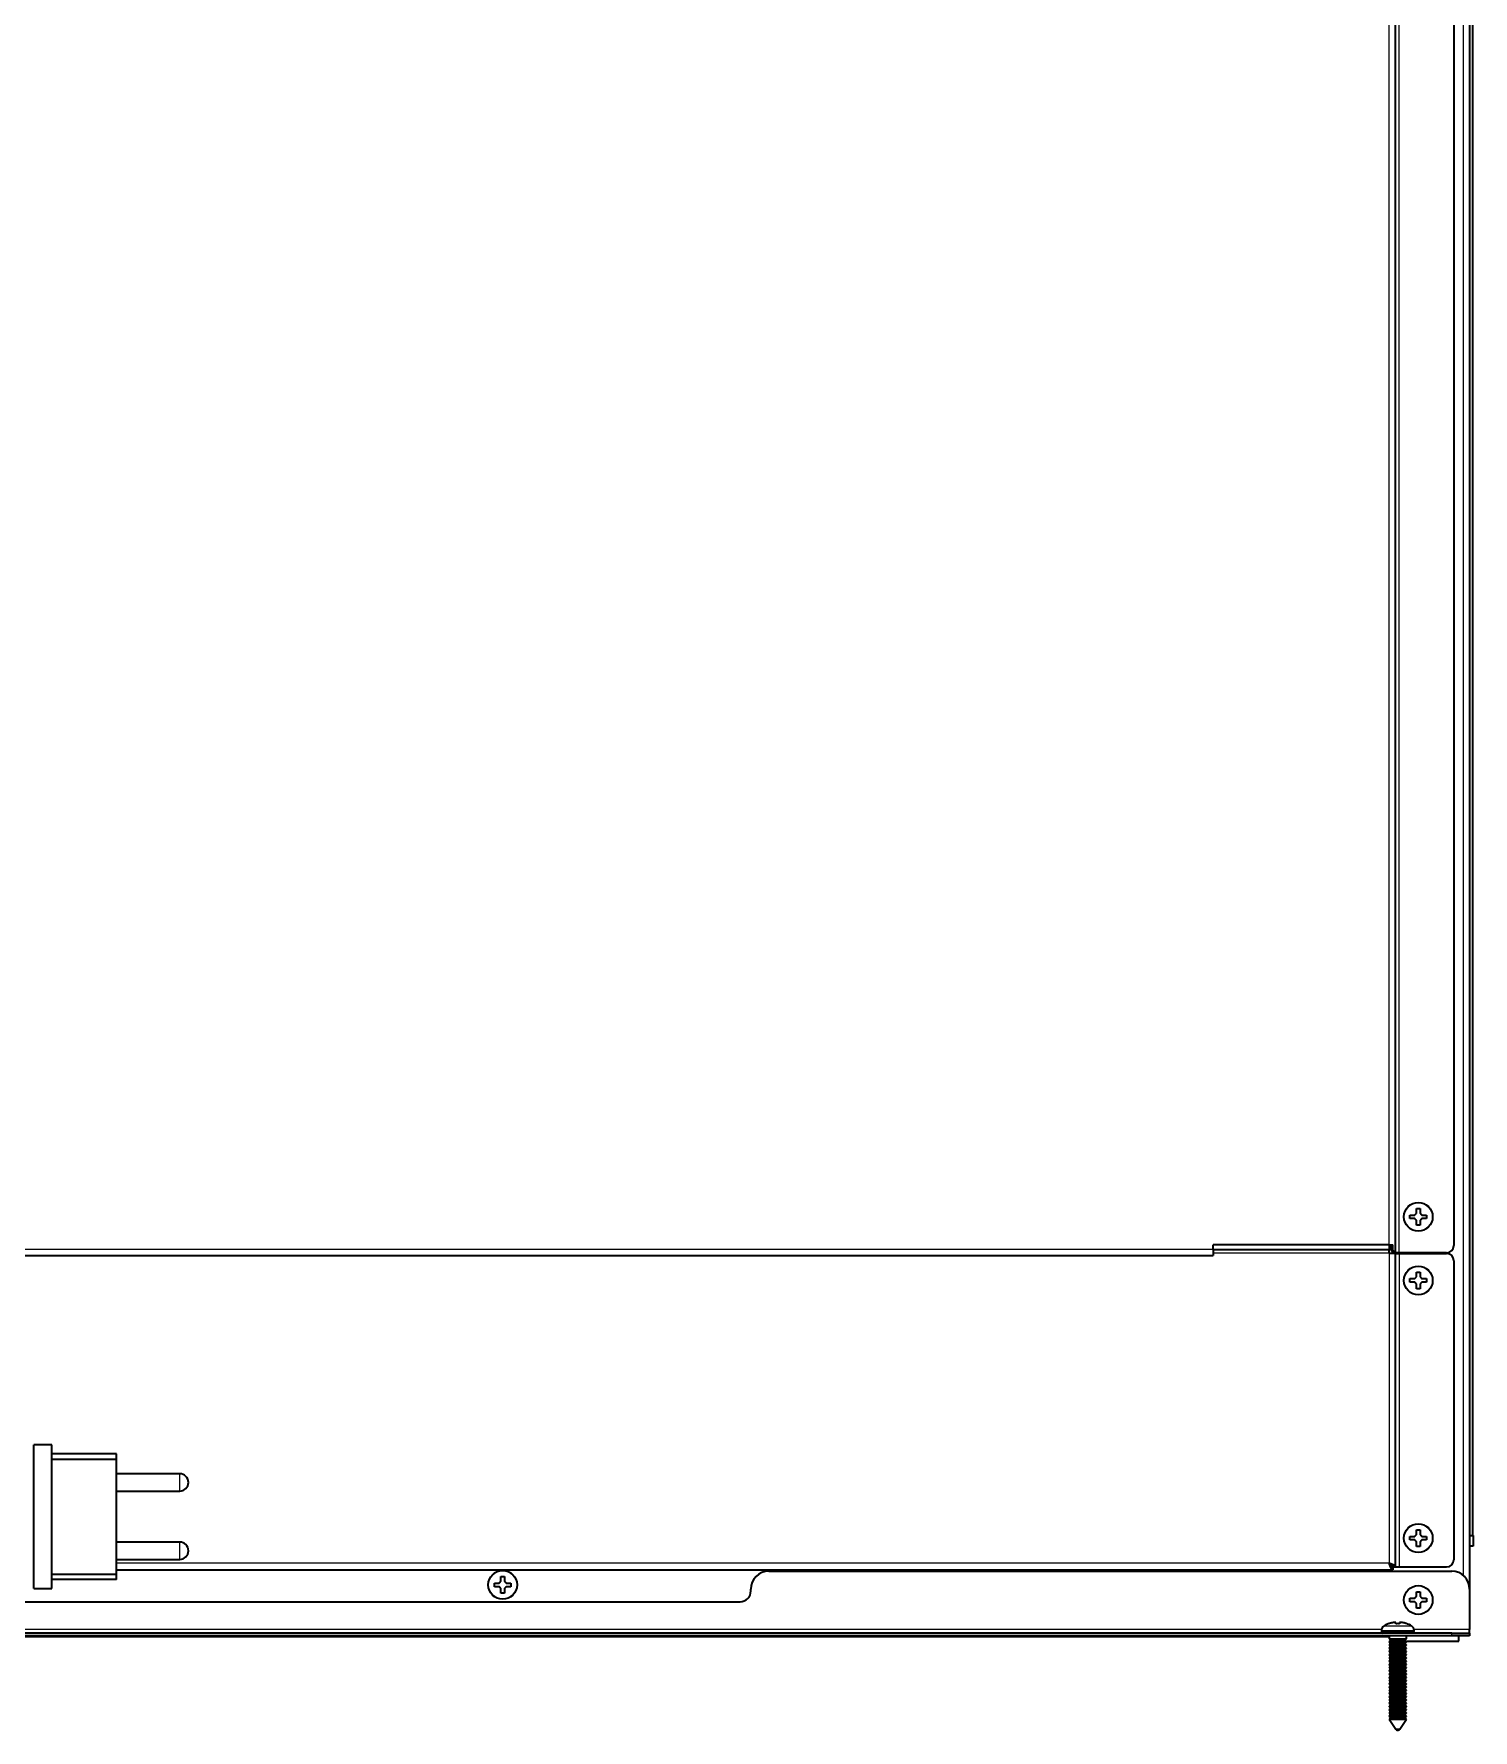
# Model space of a CAD drawing. Header units: millimetres. Extents: x -1803 to 2559, y -1143 to 2136.
# Drawn here: x -1451.4 to -1051, y 14 to 485.9 of the extents above; entities that cross this region are included whole.
import ezdxf

# ---------------------------------------------------------------- set-up
doc = ezdxf.new("R2010")
doc.units = ezdxf.units.MM

msp = doc.modelspace()

# ---------------------------------------------------------------- linework, layer by layer
at = {"linetype": 'Continuous', "lineweight": 13}
for p, q in [((-1053.75, 952.2), (-1053.75, 57.05)), ((-1074.35, 149), (-1074.35, 939.8)), ((-1071.55, 146.8), (-1071.55, 935)), ((-1579.55, 147.8), (-1123.35, 147.8)), ((-1074.35, 146.7), (-1123.35, 146.7)), ((-1074.35, 146.6), (-1074.35, 60.4)), ((-1071.55, 146.6), (-1071.55, 59.4)), ((-1410.85, 80.5), (-1410.85, 85.3)), ((-1410.85, 61.5), (-1410.85, 66.3)), ((-1074.35, 60.4), (-1428.45, 60.4)), ((-1075.77, 42.99), (-1068.12, 42.99)), ((-1076.47, 42), (-1777.42, 42)), ((-1076.5, 41.71), (-1067.4, 41.71)), ((-1076.5, 41.5), (-1067.4, 41.5)), ((-1051.95, 42), (-1067.43, 42)), ((-1056.95, 40.2), (-1056.95, 41)), ((-1071.95, 14.23), (-1072.5, 14.23)), ((-1071.4, 14.23), (-1071.95, 14.23))]:
    msp.add_line(p, q, dxfattribs=at)
at = {"linetype": 'Continuous', "lineweight": 35}
for p, q in [((-1051.95, 952.2), (-1051.95, 53.21)), ((-1072.55, 146.8), (-1072.55, 939.8)), ((-1056.35, 933), (-1056.35, 148.8)), ((-1051.2, 828.17), (-1051.2, 68.17)), ((-1068.55, 156.8), (-1068.55, 157.3)), ((-1068.55, 156.3), (-1068.55, 156.8)), ((-1063.95, 157.3), (-1063.95, 156.8)), ((-1063.95, 156.8), (-1063.95, 156.3)), ((-1123.35, 147.8), (-1123.35, 149)), ((-1074.35, 149), (-1123.35, 149)), ((-1123.35, 147.8), (-1123.35, 146)), ((-1123.35, 147.7), (-1074.35, 147.7)), ((-1074.35, 149), (-1074.35, 147.7)), ((-1074.35, 149), (-1073.35, 149)), ((-1074.35, 146.7), (-1074.35, 147.7)), ((-1074.35, 146.7), (-1074.35, 146.6)), ((-1072.55, 146.6), (-1074.35, 146.6)), ((-1073.79, 147.43), (-1073.79, 149)), ((-1073.35, 147.43), (-1073.79, 147.43)), ((-1073.35, 147.43), (-1073.35, 149)), ((-1072.55, 146.8), (-1073.35, 146.8)), ((-1071.55, 146.8), (-1072.55, 146.8)), ((-1072.55, 59.4), (-1072.55, 146.6)), ((-1072.55, 146.6), (-1071.55, 146.6)), ((-1058.35, 146.8), (-1071.55, 146.8)), ((-1071.55, 146.6), (-1058.35, 146.6)), ((-1579.55, 146), (-1123.35, 146)), ((-1056.35, 144.6), (-1056.35, 61.4)), ((-1068.55, 139.1), (-1068.55, 139.6)), ((-1068.55, 138.6), (-1068.55, 139.1)), ((-1063.95, 139.6), (-1063.95, 139.1)), ((-1063.95, 139.1), (-1063.95, 138.6)), ((-1446.45, 93.4), (-1451.45, 93.4)), ((-1451.45, 53.4), (-1451.45, 93.4)), ((-1446.45, 53.4), (-1446.45, 93.4)), ((-1428.45, 90.9), (-1446.45, 90.9)), ((-1428.45, 89.4), (-1428.45, 90.9)), ((-1446.45, 89.4), (-1428.45, 89.4)), ((-1428.45, 57.4), (-1428.45, 89.4)), ((-1410.85, 85.3), (-1428.45, 85.3)), ((-1428.45, 80.5), (-1410.85, 80.5)), ((-1410.85, 66.3), (-1428.45, 66.3)), ((-1068.55, 67.4), (-1068.55, 67.9)), ((-1068.55, 66.9), (-1068.55, 67.4)), ((-1063.95, 67.9), (-1063.95, 67.4)), ((-1063.95, 67.4), (-1063.95, 66.9)), ((-1051.95, 68.17), (-1051, 68.17)), ((-1051, 68.17), (-1051, 65.17)), ((-1428.45, 61.5), (-1410.85, 61.5)), ((-1051, 65.17), (-1051.95, 65.17)), ((-1446.45, 57.4), (-1428.45, 57.4)), ((-1428.45, 55.9), (-1428.45, 57.4)), ((-1428.44, 58.6), (-1073.35, 58.6)), ((-1246.95, 58.2), (-1056.95, 58.2)), ((-1076.95, 58.6), (-1076.95, 58.2)), ((-1073.35, 59.4), (-1073.35, 58.6)), ((-1073.35, 59.4), (-1072.55, 59.4)), ((-1072.55, 59.4), (-1071.55, 59.4)), ((-1071.55, 59.4), (-1058.35, 59.4)), ((-1451.45, 53.4), (-1446.45, 53.4)), ((-1428.45, 55.9), (-1446.45, 55.9)), ((-1323.31, 54.4), (-1323.31, 54.9)), ((-1323.31, 53.9), (-1323.31, 54.4)), ((-1318.71, 54.9), (-1318.71, 54.4)), ((-1318.71, 54.4), (-1318.71, 53.9)), ((-1251.95, 52.7), (-1251.95, 53.2)), ((-1051.95, 53.2), (-1051.95, 42)), ((-1598.95, 49.7), (-1254.95, 49.7)), ((-1068.55, 50.2), (-1068.55, 50.7)), ((-1068.55, 49.7), (-1068.55, 50.2)), ((-1063.95, 50.7), (-1063.95, 50.2)), ((-1063.95, 50.2), (-1063.95, 49.7)), ((-1074.45, 43.6), (-1074.45, 43.61)), ((-1069.45, 43.61), (-1069.45, 43.6)), ((-1056.95, 41), (-1796.95, 41)), ((-1056.95, 40.2), (-1796.95, 40.2)), ((-1513.96, 40), (-1074.35, 40)), ((-1076.5, 41.71), (-1076.5, 41.5)), ((-1074.35, 40.2), (-1074.35, 39.41)), ((-1074.35, 39.41), (-1069.55, 39.41)), ((-1074.35, 39.41), (-1073.95, 39.01)), ((-1073.95, 39.01), (-1074.35, 38.61)), ((-1074.35, 38.61), (-1074.35, 38.51)), ((-1074.35, 38.61), (-1071.95, 38.61)), ((-1074.35, 38.51), (-1069.55, 38.51)), ((-1074.35, 38.51), (-1073.95, 38.11)), ((-1073.95, 38.11), (-1074.35, 37.71)), ((-1071.95, 39.01), (-1073.95, 39.01)), ((-1071.95, 38.11), (-1073.95, 38.11)), ((-1069.95, 39.01), (-1071.95, 39.01)), ((-1071.95, 38.61), (-1069.55, 38.61)), ((-1069.95, 38.11), (-1071.95, 38.11)), ((-1069.95, 39.01), (-1069.55, 39.41)), ((-1069.55, 38.61), (-1069.95, 39.01)), ((-1069.95, 38.11), (-1069.55, 38.51)), ((-1069.55, 37.71), (-1069.95, 38.11)), ((-1069.64, 38.7), (-1054.95, 38.7)), ((-1069.55, 39.41), (-1069.55, 40.2)), ((-1069.55, 38.51), (-1069.55, 38.61)), ((-1067.4, 41.5), (-1067.4, 41.71)), ((-1056.95, 41), (-1051.95, 41)), ((-1051.95, 40.2), (-1056.95, 40.2)), ((-1054.95, 38.7), (-1054.95, 40.2)), ((-1051.95, 41), (-1051.95, 42)), ((-1051.95, 41), (-1051.95, 40.2)), ((-1074.35, 37.71), (-1069.55, 37.71)), ((-1074.35, 37.71), (-1074.35, 37.61)), ((-1074.35, 37.61), (-1073.95, 37.21)), ((-1069.55, 37.61), (-1074.35, 37.61)), ((-1073.95, 37.21), (-1074.35, 36.81)), ((-1074.35, 36.81), (-1071.95, 36.81)), ((-1074.35, 36.81), (-1074.35, 36.71)), ((-1074.35, 36.71), (-1069.55, 36.71)), ((-1074.35, 36.71), (-1073.95, 36.31)), ((-1073.95, 36.31), (-1074.35, 35.91)), ((-1074.35, 35.91), (-1071.95, 35.91)), ((-1074.35, 35.91), (-1074.35, 35.81)), ((-1074.35, 35.81), (-1069.55, 35.81)), ((-1074.35, 35.81), (-1073.95, 35.41)), ((-1073.95, 35.41), (-1074.35, 35.01)), ((-1074.35, 35.01), (-1071.95, 35.01)), ((-1074.35, 35.01), (-1074.35, 34.91)), ((-1074.35, 34.91), (-1073.95, 34.51)), ((-1074.35, 34.91), (-1069.55, 34.91)), ((-1073.95, 34.51), (-1074.35, 34.11)), ((-1074.35, 34.11), (-1071.95, 34.11)), ((-1074.35, 34.11), (-1074.35, 34.01)), ((-1074.35, 34.01), (-1069.55, 34.01)), ((-1074.35, 34.01), (-1073.95, 33.61)), ((-1073.95, 33.61), (-1074.35, 33.21)), ((-1074.35, 33.21), (-1069.55, 33.21)), ((-1074.35, 33.21), (-1074.35, 33.11)), ((-1074.35, 33.11), (-1069.55, 33.11)), ((-1074.35, 33.11), (-1073.95, 32.71)), ((-1071.95, 37.21), (-1073.95, 37.21)), ((-1071.95, 36.31), (-1073.95, 36.31)), ((-1071.95, 35.41), (-1073.95, 35.41)), ((-1071.95, 34.51), (-1073.95, 34.51)), ((-1071.95, 33.61), (-1073.95, 33.61)), ((-1069.95, 37.21), (-1071.95, 37.21)), ((-1071.95, 36.81), (-1069.55, 36.81)), ((-1069.95, 36.31), (-1071.95, 36.31)), ((-1071.95, 35.91), (-1069.55, 35.91)), ((-1069.95, 35.41), (-1071.95, 35.41)), ((-1071.95, 35.01), (-1069.55, 35.01)), ((-1069.95, 34.51), (-1071.95, 34.51)), ((-1071.95, 34.11), (-1069.55, 34.11)), ((-1069.95, 33.61), (-1071.95, 33.61)), ((-1069.95, 37.21), (-1069.55, 37.61)), ((-1069.55, 36.81), (-1069.95, 37.21)), ((-1069.95, 36.31), (-1069.55, 36.71)), ((-1069.55, 35.91), (-1069.95, 36.31)), ((-1069.95, 35.41), (-1069.55, 35.81)), ((-1069.55, 35.01), (-1069.95, 35.41)), ((-1069.95, 34.51), (-1069.55, 34.91)), ((-1069.55, 34.11), (-1069.95, 34.51)), ((-1069.95, 33.61), (-1069.55, 34.01)), ((-1069.55, 33.21), (-1069.95, 33.61)), ((-1069.95, 32.71), (-1069.55, 33.11)), ((-1069.55, 37.61), (-1069.55, 37.71)), ((-1069.55, 36.71), (-1069.55, 36.81)), ((-1069.55, 35.81), (-1069.55, 35.91)), ((-1069.55, 34.91), (-1069.55, 35.01)), ((-1069.55, 34.01), (-1069.55, 34.11)), ((-1069.55, 33.11), (-1069.55, 33.21)), ((-1073.95, 32.71), (-1074.35, 32.31)), ((-1074.35, 32.31), (-1071.95, 32.31)), ((-1074.35, 32.31), (-1074.35, 32.21)), ((-1074.35, 32.21), (-1069.55, 32.21)), ((-1074.35, 32.21), (-1073.95, 31.81)), ((-1073.95, 31.81), (-1074.35, 31.41)), ((-1074.35, 31.41), (-1071.95, 31.41)), ((-1074.35, 31.41), (-1074.35, 31.31)), ((-1074.35, 31.31), (-1069.55, 31.31)), ((-1074.35, 31.31), (-1073.95, 30.91)), ((-1073.95, 30.91), (-1074.35, 30.51)), ((-1074.35, 30.51), (-1071.95, 30.51)), ((-1074.35, 30.51), (-1074.35, 30.41)), ((-1074.35, 30.41), (-1069.55, 30.41)), ((-1074.35, 30.41), (-1073.95, 30.01)), ((-1073.95, 30.01), (-1074.35, 29.61)), ((-1074.35, 29.61), (-1071.95, 29.61)), ((-1074.35, 29.61), (-1074.35, 29.51)), ((-1074.35, 29.51), (-1069.55, 29.51)), ((-1074.35, 29.51), (-1073.95, 29.11)), ((-1073.95, 29.11), (-1074.35, 28.71)), ((-1074.35, 28.71), (-1074.35, 28.61)), ((-1074.35, 28.71), (-1069.55, 28.71)), ((-1074.35, 28.61), (-1069.55, 28.61)), ((-1074.35, 28.61), (-1073.95, 28.21)), ((-1071.95, 32.71), (-1073.95, 32.71)), ((-1071.95, 31.81), (-1073.95, 31.81)), ((-1071.95, 30.91), (-1073.95, 30.91)), ((-1071.95, 30.01), (-1073.95, 30.01)), ((-1071.95, 29.11), (-1073.95, 29.11)), ((-1069.95, 32.71), (-1071.95, 32.71)), ((-1071.95, 32.31), (-1069.55, 32.31)), ((-1069.95, 31.81), (-1071.95, 31.81)), ((-1071.95, 31.41), (-1069.55, 31.41)), ((-1069.95, 30.91), (-1071.95, 30.91)), ((-1071.95, 30.51), (-1069.55, 30.51)), ((-1069.95, 30.01), (-1071.95, 30.01)), ((-1071.95, 29.61), (-1069.55, 29.61)), ((-1069.95, 29.11), (-1071.95, 29.11)), ((-1069.55, 32.31), (-1069.95, 32.71)), ((-1069.95, 31.81), (-1069.55, 32.21)), ((-1069.55, 31.41), (-1069.95, 31.81)), ((-1069.95, 30.91), (-1069.55, 31.31)), ((-1069.55, 30.51), (-1069.95, 30.91)), ((-1069.95, 30.01), (-1069.55, 30.41)), ((-1069.55, 29.61), (-1069.95, 30.01)), ((-1069.95, 29.11), (-1069.55, 29.51)), ((-1069.55, 28.71), (-1069.95, 29.11)), ((-1069.95, 28.21), (-1069.55, 28.61)), ((-1069.55, 32.21), (-1069.55, 32.31)), ((-1069.55, 31.31), (-1069.55, 31.41)), ((-1069.55, 30.41), (-1069.55, 30.51)), ((-1069.55, 29.51), (-1069.55, 29.61)), ((-1069.55, 28.61), (-1069.55, 28.71)), ((-1073.95, 28.21), (-1074.35, 27.81)), ((-1074.35, 27.81), (-1074.35, 27.71)), ((-1074.35, 27.81), (-1071.95, 27.81)), ((-1069.55, 27.71), (-1074.35, 27.71)), ((-1074.35, 27.71), (-1073.95, 27.31)), ((-1073.95, 27.31), (-1074.35, 26.91)), ((-1074.35, 26.91), (-1069.55, 26.91)), ((-1074.35, 26.91), (-1074.35, 26.81)), ((-1074.35, 26.81), (-1069.55, 26.81)), ((-1074.35, 26.81), (-1073.95, 26.41)), ((-1073.95, 26.41), (-1074.35, 26.01)), ((-1074.35, 26.01), (-1074.35, 25.91)), ((-1074.35, 26.01), (-1071.95, 26.01)), ((-1069.55, 25.91), (-1074.35, 25.91)), ((-1074.35, 25.91), (-1073.95, 25.51)), ((-1073.95, 25.51), (-1074.35, 25.11)), ((-1074.35, 25.11), (-1071.95, 25.11)), ((-1074.35, 25.11), (-1074.35, 25.01)), ((-1074.35, 25.01), (-1073.95, 24.61)), ((-1074.35, 25.01), (-1069.55, 25.01)), ((-1073.95, 24.61), (-1074.35, 24.21)), ((-1074.35, 24.21), (-1071.95, 24.21)), ((-1074.35, 24.21), (-1074.35, 24.11)), ((-1074.35, 24.11), (-1073.95, 23.71)), ((-1074.35, 24.11), (-1069.55, 24.11)), ((-1073.95, 23.71), (-1074.35, 23.31)), ((-1071.95, 28.21), (-1073.95, 28.21)), ((-1071.95, 27.31), (-1073.95, 27.31)), ((-1071.95, 26.41), (-1073.95, 26.41)), ((-1071.95, 25.51), (-1073.95, 25.51)), ((-1071.95, 24.61), (-1073.95, 24.61)), ((-1071.95, 23.71), (-1073.95, 23.71)), ((-1069.95, 28.21), (-1071.95, 28.21)), ((-1071.95, 27.81), (-1069.55, 27.81)), ((-1069.95, 27.31), (-1071.95, 27.31)), ((-1069.95, 26.41), (-1071.95, 26.41)), ((-1071.95, 26.01), (-1069.55, 26.01)), ((-1069.95, 25.51), (-1071.95, 25.51)), ((-1071.95, 25.11), (-1069.55, 25.11)), ((-1069.95, 24.61), (-1071.95, 24.61)), ((-1071.95, 24.21), (-1069.55, 24.21)), ((-1069.95, 23.71), (-1071.95, 23.71)), ((-1069.55, 27.81), (-1069.95, 28.21)), ((-1069.95, 27.31), (-1069.55, 27.71)), ((-1069.55, 26.91), (-1069.95, 27.31)), ((-1069.95, 26.41), (-1069.55, 26.81)), ((-1069.55, 26.01), (-1069.95, 26.41)), ((-1069.95, 25.51), (-1069.55, 25.91)), ((-1069.55, 25.11), (-1069.95, 25.51)), ((-1069.95, 24.61), (-1069.55, 25.01)), ((-1069.55, 24.21), (-1069.95, 24.61)), ((-1069.95, 23.71), (-1069.55, 24.11)), ((-1069.55, 23.31), (-1069.95, 23.71)), ((-1069.55, 27.71), (-1069.55, 27.81)), ((-1069.55, 26.81), (-1069.55, 26.91)), ((-1069.55, 25.91), (-1069.55, 26.01)), ((-1069.55, 25.01), (-1069.55, 25.11)), ((-1069.55, 24.11), (-1069.55, 24.21)), ((-1074.35, 23.31), (-1071.95, 23.31)), ((-1074.35, 23.31), (-1074.35, 23.21)), ((-1074.35, 23.21), (-1073.95, 22.81)), ((-1074.35, 23.21), (-1069.55, 23.21)), ((-1073.95, 22.81), (-1074.35, 22.41)), ((-1074.35, 22.41), (-1074.35, 22.31)), ((-1074.35, 22.41), (-1071.95, 22.41)), ((-1074.35, 22.31), (-1069.55, 22.31)), ((-1074.35, 22.31), (-1073.95, 21.91)), ((-1073.95, 21.91), (-1074.35, 21.51)), ((-1074.35, 21.51), (-1071.95, 21.51)), ((-1074.35, 21.51), (-1074.35, 21.41)), ((-1074.35, 21.41), (-1073.95, 21.01)), ((-1074.35, 21.41), (-1069.55, 21.41)), ((-1073.95, 21.01), (-1074.35, 20.61)), ((-1074.35, 20.61), (-1071.95, 20.61)), ((-1074.35, 20.61), (-1074.35, 20.51)), ((-1074.35, 20.51), (-1073.95, 20.11)), ((-1074.35, 20.51), (-1069.55, 20.51)), ((-1073.95, 20.11), (-1074.35, 19.71)), ((-1074.35, 19.71), (-1071.95, 19.71)), ((-1074.35, 19.71), (-1074.35, 19.61)), ((-1074.35, 19.61), (-1073.95, 19.21)), ((-1074.35, 19.61), (-1069.55, 19.61)), ((-1073.95, 19.21), (-1074.35, 18.81)), ((-1071.95, 22.81), (-1073.95, 22.81)), ((-1071.95, 21.91), (-1073.95, 21.91)), ((-1071.95, 21.01), (-1073.95, 21.01)), ((-1071.95, 20.11), (-1073.95, 20.11)), ((-1071.95, 19.21), (-1073.95, 19.21)), ((-1071.95, 23.31), (-1069.55, 23.31)), ((-1069.95, 22.81), (-1071.95, 22.81)), ((-1071.95, 22.41), (-1069.55, 22.41)), ((-1069.95, 21.91), (-1071.95, 21.91)), ((-1071.95, 21.51), (-1069.55, 21.51)), ((-1069.95, 21.01), (-1071.95, 21.01)), ((-1071.95, 20.61), (-1069.55, 20.61)), ((-1069.95, 20.11), (-1071.95, 20.11)), ((-1071.95, 19.71), (-1069.55, 19.71)), ((-1069.95, 19.21), (-1071.95, 19.21)), ((-1069.95, 22.81), (-1069.55, 23.21)), ((-1069.55, 22.41), (-1069.95, 22.81)), ((-1069.95, 21.91), (-1069.55, 22.31)), ((-1069.55, 21.51), (-1069.95, 21.91)), ((-1069.95, 21.01), (-1069.55, 21.41)), ((-1069.55, 20.61), (-1069.95, 21.01)), ((-1069.95, 20.11), (-1069.55, 20.51)), ((-1069.55, 19.71), (-1069.95, 20.11)), ((-1069.95, 19.21), (-1069.55, 19.61)), ((-1069.55, 18.81), (-1069.95, 19.21)), ((-1069.55, 23.21), (-1069.55, 23.31)), ((-1069.55, 22.31), (-1069.55, 22.41)), ((-1069.55, 21.41), (-1069.55, 21.51)), ((-1069.55, 20.51), (-1069.55, 20.61)), ((-1069.55, 19.61), (-1069.55, 19.71)), ((-1074.35, 18.81), (-1071.95, 18.81)), ((-1074.35, 18.81), (-1074.35, 18.71)), ((-1074.35, 18.71), (-1069.55, 18.71)), ((-1074.35, 18.71), (-1073.95, 18.31)), ((-1073.95, 18.31), (-1074.35, 17.91)), ((-1074.35, 17.91), (-1071.95, 17.91)), ((-1074.35, 17.91), (-1074.35, 17.81)), ((-1074.35, 17.81), (-1069.55, 17.81)), ((-1074.35, 17.81), (-1073.95, 17.41)), ((-1073.95, 17.41), (-1074.35, 17.01)), ((-1074.35, 17.01), (-1074.35, 17)), ((-1074.35, 17.01), (-1071.95, 17.01)), ((-1071.95, 17), (-1074.35, 17)), ((-1074.35, 17), (-1072.5, 14.23)), ((-1071.95, 18.31), (-1073.95, 18.31)), ((-1071.95, 17.41), (-1073.95, 17.41)), ((-1071.95, 18.81), (-1069.55, 18.81)), ((-1069.95, 18.31), (-1071.95, 18.31)), ((-1071.95, 17.91), (-1069.55, 17.91)), ((-1069.95, 17.41), (-1071.95, 17.41)), ((-1071.95, 17.01), (-1069.55, 17.01)), ((-1071.95, 17), (-1069.55, 17)), ((-1071.4, 14.23), (-1069.55, 17)), ((-1069.95, 18.31), (-1069.55, 18.71)), ((-1069.55, 17.91), (-1069.95, 18.31)), ((-1069.95, 17.41), (-1069.55, 17.81)), ((-1069.55, 17.01), (-1069.95, 17.41)), ((-1069.55, 18.71), (-1069.55, 18.81)), ((-1069.55, 17.81), (-1069.55, 17.91)), ((-1069.55, 17), (-1069.55, 17.01)), ((-1072.08, 14), (-1071.95, 14)), ((-1071.95, 14), (-1071.81, 14))]:
    msp.add_line(p, q, dxfattribs=at)
for centre in [(-1066.25, 156.8), (-1066.25, 139.1), (-1066.25, 67.4), (-1321.01, 54.4), (-1066.25, 50.2)]:
    msp.add_circle(centre, 4, dxfattribs=at)
at = {"linetype": 'Continuous', "lineweight": 13}
for centre in [(-1066.25, 156.8), (-1066.25, 139.1), (-1066.25, 67.4), (-1321.01, 54.4), (-1066.25, 50.2)]:
    msp.add_circle(centre, 3.95, dxfattribs=at)
at = {"linetype": 'Continuous', "lineweight": 35}
for centre, radius, start, end in [((-1058.35, 148.8), 2, 270, 360), ((-1058.35, 144.6), 2, 0, 90), ((-1410.85, 82.9), 2.4, 270, 90), ((-1410.85, 63.9), 2.4, 270, 90), ((-1058.35, 61.4), 2, 270, 0), ((-1246.95, 53.2), 5, 90, 180), ((-1056.95, 53.2), 5, 0, 90), ((-1254.95, 52.7), 3, 270, 0), ((-1075, 41.71), 1.5, 121.2104, 180), ((-1072.15, 37), 7, 109.1821, 121.2104), ((-1071.95, 36.43), 7.18, 86.0067, 93.9933), ((-1071.75, 37), 7, 58.7896, 70.8179), ((-1068.9, 41.71), 1.5, 0, 58.7896), ((-1076, 41.5), 0.5, 180, 270), ((-1067.9, 41.5), 0.5, 270, 0), ((-1072.08, 14.5), 0.5, 213.6901, 270), ((-1071.81, 14.5), 0.5, 270, 326.3099)]:
    msp.add_arc(centre, radius, start, end, dxfattribs=at)
for points, knots in [([(-1068.55, 157.3), (-1068.34, 157.3), (-1068.13, 157.3), (-1067.81, 157.3), (-1067.7, 157.3), (-1067.48, 157.3), (-1067.36, 157.3), (-1067.25, 157.3)], [0, 0, 0, 0, 0.5, 0.5, 0.75, 0.75, 1, 1, 1, 1]), ([(-1066.75, 154.5), (-1066.75, 154.71), (-1066.75, 154.92), (-1066.75, 155.24), (-1066.75, 155.35), (-1066.75, 155.57), (-1066.75, 155.69), (-1066.75, 155.8)], [0, 0, 0, 0, 0.5, 0.5, 0.75, 0.75, 1, 1, 1, 1]), ([(-1065.75, 159.1), (-1065.75, 158.9), (-1065.75, 158.69), (-1065.75, 158.37), (-1065.75, 158.26), (-1065.75, 158.03), (-1065.75, 157.92), (-1065.75, 157.8)], [0, 0, 0, 0, 0.5, 0.5, 0.75, 0.75, 1, 1, 1, 1]), ([(-1063.95, 156.3), (-1064.15, 156.3), (-1064.36, 156.3), (-1064.68, 156.3), (-1064.79, 156.3), (-1065.02, 156.3), (-1065.13, 156.3), (-1065.25, 156.3)], [0, 0, 0, 0, 0.5, 0.5, 0.75, 0.75, 1, 1, 1, 1]), ([(-1073.79, 147.43), (-1073.66, 147.32), (-1073.54, 147.22), (-1073.39, 147.01), (-1073.35, 146.91), (-1073.35, 146.8)], [0, 0, 0, 0, 0.5, 0.5, 1, 1, 1, 1]), ([(-1073.35, 147.43), (-1073.22, 147.38), (-1073.11, 147.32), (-1072.91, 147.22), (-1072.83, 147.17), (-1072.69, 147.06), (-1072.64, 147.01), (-1072.57, 146.91), (-1072.55, 146.86), (-1072.55, 146.8)], [0, 0, 0, 0, 0.25, 0.25, 0.5, 0.5, 0.75, 0.75, 1, 1, 1, 1]), ([(-1068.55, 139.6), (-1068.34, 139.6), (-1068.13, 139.6), (-1067.81, 139.6), (-1067.7, 139.6), (-1067.48, 139.6), (-1067.36, 139.6), (-1067.25, 139.6)], [0, 0, 0, 0, 0.5, 0.5, 0.75, 0.75, 1, 1, 1, 1]), ([(-1066.75, 136.8), (-1066.75, 137.01), (-1066.75, 137.22), (-1066.75, 137.54), (-1066.75, 137.65), (-1066.75, 137.87), (-1066.75, 137.99), (-1066.75, 138.1)], [0, 0, 0, 0, 0.5, 0.5, 0.75, 0.75, 1, 1, 1, 1]), ([(-1065.75, 141.4), (-1065.75, 141.2), (-1065.75, 140.99), (-1065.75, 140.67), (-1065.75, 140.56), (-1065.75, 140.33), (-1065.75, 140.22), (-1065.75, 140.1)], [0, 0, 0, 0, 0.5, 0.5, 0.75, 0.75, 1, 1, 1, 1]), ([(-1063.95, 138.6), (-1064.15, 138.6), (-1064.36, 138.6), (-1064.68, 138.6), (-1064.79, 138.6), (-1065.02, 138.6), (-1065.13, 138.6), (-1065.25, 138.6)], [0, 0, 0, 0, 0.5, 0.5, 0.75, 0.75, 1, 1, 1, 1]), ([(-1068.55, 67.9), (-1068.34, 67.9), (-1068.13, 67.9), (-1067.81, 67.9), (-1067.7, 67.9), (-1067.48, 67.9), (-1067.36, 67.9), (-1067.25, 67.9)], [0, 0, 0, 0, 0.5, 0.5, 0.75, 0.75, 1, 1, 1, 1]), ([(-1066.75, 65.1), (-1066.75, 65.31), (-1066.75, 65.52), (-1066.75, 65.84), (-1066.75, 65.95), (-1066.75, 66.17), (-1066.75, 66.29), (-1066.75, 66.4)], [0, 0, 0, 0, 0.5, 0.5, 0.75, 0.75, 1, 1, 1, 1]), ([(-1065.75, 69.7), (-1065.75, 69.5), (-1065.75, 69.29), (-1065.75, 68.97), (-1065.75, 68.86), (-1065.75, 68.63), (-1065.75, 68.52), (-1065.75, 68.4)], [0, 0, 0, 0, 0.5, 0.5, 0.75, 0.75, 1, 1, 1, 1]), ([(-1063.95, 66.9), (-1064.15, 66.9), (-1064.36, 66.9), (-1064.68, 66.9), (-1064.79, 66.9), (-1065.02, 66.9), (-1065.13, 66.9), (-1065.25, 66.9)], [0, 0, 0, 0, 0.5, 0.5, 0.75, 0.75, 1, 1, 1, 1]), ([(-1320.51, 56.7), (-1320.51, 56.5), (-1320.51, 56.29), (-1320.51, 55.97), (-1320.51, 55.86), (-1320.51, 55.63), (-1320.51, 55.52), (-1320.51, 55.4)], [0, 0, 0, 0, 0.5, 0.5, 0.75, 0.75, 1, 1, 1, 1]), ([(-1073.35, 59.4), (-1073.35, 59.44), (-1073.35, 59.49), (-1073.38, 59.57), (-1073.4, 59.61), (-1073.45, 59.69), (-1073.48, 59.74), (-1073.55, 59.82), (-1073.59, 59.86), (-1073.69, 59.94), (-1073.74, 59.99), (-1073.85, 60.07), (-1073.9, 60.11), (-1074.02, 60.19), (-1074.09, 60.24), (-1074.22, 60.32), (-1074.28, 60.36), (-1074.35, 60.4)], [0, 0, 0, 0, 0.125, 0.125, 0.25, 0.25, 0.375, 0.375, 0.5, 0.5, 0.625, 0.625, 0.75, 0.75, 0.875, 0.875, 1, 1, 1, 1]), ([(-1072.55, 59.4), (-1072.55, 59.41), (-1072.55, 59.41), (-1072.55, 59.42), (-1072.55, 59.43), (-1072.55, 59.43), (-1072.55, 59.44), (-1072.55, 59.45), (-1072.55, 59.46), (-1072.56, 59.46), (-1072.56, 59.47), (-1072.56, 59.48), (-1072.56, 59.49), (-1072.57, 59.49), (-1072.57, 59.5), (-1072.57, 59.51), (-1072.58, 59.52), (-1072.58, 59.52), (-1072.58, 59.53), (-1072.59, 59.54), (-1072.59, 59.55), (-1072.6, 59.55), (-1072.6, 59.56), (-1072.61, 59.57), (-1072.61, 59.58), (-1072.62, 59.58), (-1072.63, 59.59), (-1072.63, 59.6), (-1072.64, 59.61), (-1072.65, 59.62), (-1072.65, 59.62), (-1072.66, 59.63), (-1072.67, 59.64), (-1072.68, 59.65), (-1072.68, 59.65), (-1072.69, 59.66), (-1072.7, 59.67), (-1072.71, 59.68), (-1072.72, 59.68), (-1072.73, 59.69), (-1072.74, 59.7), (-1072.75, 59.71), (-1072.76, 59.71), (-1072.77, 59.72), (-1072.78, 59.73), (-1072.79, 59.74), (-1072.8, 59.74), (-1072.81, 59.75), (-1072.82, 59.76), (-1072.83, 59.77), (-1072.84, 59.77), (-1072.86, 59.78), (-1072.87, 59.79), (-1072.88, 59.8), (-1072.89, 59.8), (-1072.91, 59.81), (-1072.92, 59.82), (-1072.93, 59.83), (-1072.95, 59.83), (-1072.96, 59.84), (-1072.97, 59.85), (-1072.99, 59.86), (-1073, 59.87), (-1073.01, 59.87), (-1073.03, 59.88), (-1073.04, 59.89), (-1073.06, 59.9), (-1073.07, 59.9), (-1073.07, 59.9), (-1073.07, 59.9), (-1073.07, 59.9), (-1073.07, 59.9), (-1073.07, 59.9), (-1073.08, 59.9), (-1073.08, 59.9), (-1073.08, 59.91), (-1073.08, 59.91), (-1073.09, 59.91), (-1073.11, 59.92), (-1073.15, 59.94), (-1073.21, 59.97), (-1073.28, 60), (-1073.35, 60.03), (-1073.4, 60.05), (-1073.46, 60.08), (-1073.55, 60.11), (-1073.63, 60.14), (-1073.7, 60.17), (-1073.73, 60.18), (-1073.77, 60.2), (-1073.81, 60.21), (-1073.85, 60.23), (-1073.89, 60.24), (-1073.93, 60.26), (-1073.97, 60.27), (-1074.02, 60.29), (-1074.06, 60.3), (-1074.1, 60.31), (-1074.14, 60.33), (-1074.18, 60.34), (-1074.22, 60.36), (-1074.26, 60.37), (-1074.31, 60.39), (-1074.33, 60.4), (-1074.35, 60.4)], [0, 0, 0, 0, 0.007576, 0.015152, 0.022728, 0.030303, 0.037879, 0.045455, 0.05303, 0.060606, 0.068182, 0.075758, 0.083335, 0.090911, 0.098487, 0.106064, 0.113641, 0.121217, 0.128794, 0.136371, 0.143948, 0.151525, 0.159102, 0.166679, 0.174256, 0.181833, 0.189409, 0.196986, 0.204562, 0.212138, 0.219714, 0.22729, 0.234865, 0.242441, 0.250016, 0.25759, 0.265165, 0.272739, 0.280313, 0.287887, 0.295461, 0.303034, 0.310607, 0.318181, 0.325754, 0.333327, 0.3409, 0.348474, 0.356048, 0.363622, 0.371196, 0.37877, 0.386345, 0.393921, 0.401496, 0.409072, 0.416648, 0.424225, 0.431802, 0.439379, 0.446957, 0.454535, 0.462113, 0.469692, 0.47727, 0.484849, 0.492428, 0.500007, 0.500022, 0.500037, 0.500067, 0.500128, 0.50025, 0.500494, 0.500981, 0.501956, 0.503906, 0.507805, 0.515603, 0.531201, 0.562395, 0.606188, 0.624795, 0.642991, 0.669868, 0.705428, 0.749676, 0.764398, 0.779121, 0.793846, 0.808571, 0.823297, 0.838024, 0.852751, 0.867478, 0.882205, 0.896931, 0.911657, 0.926382, 0.941107, 0.955831, 0.970554, 0.985277, 1, 1, 1, 1]), ([(-1073.35, 58.6), (-1073.39, 58.6), (-1073.43, 58.61), (-1073.51, 58.66), (-1073.56, 58.69), (-1073.64, 58.79), (-1073.68, 58.84), (-1073.76, 58.97), (-1073.81, 59.05), (-1073.89, 59.21), (-1073.93, 59.31), (-1074.01, 59.5), (-1074.06, 59.61), (-1074.14, 59.82), (-1074.18, 59.94), (-1074.26, 60.17), (-1074.31, 60.29), (-1074.35, 60.4)], [0, 0, 0, 0, 0.125, 0.125, 0.25, 0.25, 0.375, 0.375, 0.5, 0.5, 0.625, 0.625, 0.75, 0.75, 0.875, 0.875, 1, 1, 1, 1]), ([(-1323.31, 54.9), (-1323.1, 54.9), (-1322.89, 54.9), (-1322.57, 54.9), (-1322.46, 54.9), (-1322.24, 54.9), (-1322.12, 54.9), (-1322.01, 54.9)], [0, 0, 0, 0, 0.5, 0.5, 0.75, 0.75, 1, 1, 1, 1]), ([(-1321.51, 52.1), (-1321.51, 52.31), (-1321.51, 52.52), (-1321.51, 52.84), (-1321.51, 52.95), (-1321.51, 53.17), (-1321.51, 53.29), (-1321.51, 53.4)], [0, 0, 0, 0, 0.5, 0.5, 0.75, 0.75, 1, 1, 1, 1]), ([(-1318.71, 53.9), (-1318.91, 53.9), (-1319.12, 53.9), (-1319.44, 53.9), (-1319.55, 53.9), (-1319.78, 53.9), (-1319.89, 53.9), (-1320.01, 53.9)], [0, 0, 0, 0, 0.5, 0.5, 0.75, 0.75, 1, 1, 1, 1]), ([(-1065.75, 52.5), (-1065.75, 52.3), (-1065.75, 52.09), (-1065.75, 51.77), (-1065.75, 51.66), (-1065.75, 51.43), (-1065.75, 51.32), (-1065.75, 51.2)], [0, 0, 0, 0, 0.5, 0.5, 0.75, 0.75, 1, 1, 1, 1]), ([(-1068.55, 50.7), (-1068.34, 50.7), (-1068.13, 50.7), (-1067.81, 50.7), (-1067.7, 50.7), (-1067.48, 50.7), (-1067.36, 50.7), (-1067.25, 50.7)], [0, 0, 0, 0, 0.5, 0.5, 0.75, 0.75, 1, 1, 1, 1]), ([(-1066.75, 47.9), (-1066.75, 48.11), (-1066.75, 48.32), (-1066.75, 48.64), (-1066.75, 48.75), (-1066.75, 48.97), (-1066.75, 49.09), (-1066.75, 49.2)], [0, 0, 0, 0, 0.5, 0.5, 0.75, 0.75, 1, 1, 1, 1]), ([(-1063.95, 49.7), (-1064.15, 49.7), (-1064.36, 49.7), (-1064.68, 49.7), (-1064.79, 49.7), (-1065.02, 49.7), (-1065.13, 49.7), (-1065.25, 49.7)], [0, 0, 0, 0, 0.5, 0.5, 0.75, 0.75, 1, 1, 1, 1])]:
    msp.add_open_spline(points, degree=3, knots=knots, dxfattribs=at)
for points in [[(-1067.25, 156.3), (-1067.3, 156.3), (-1067.41, 156.3), (-1067.57, 156.3), (-1067.73, 156.3), (-1067.89, 156.3), (-1068.04, 156.3), (-1068.19, 156.3), (-1068.36, 156.3), (-1068.48, 156.3), (-1068.55, 156.3)], [(-1067.25, 157.3), (-1067.22, 157.33), (-1067.18, 157.37), (-1067.1, 157.45), (-1067.03, 157.52), (-1066.96, 157.59), (-1066.89, 157.66), (-1066.82, 157.73), (-1066.77, 157.78), (-1066.75, 157.8)], [(-1066.75, 155.8), (-1066.77, 155.83), (-1066.82, 155.88), (-1066.9, 155.95), (-1066.97, 156.03), (-1067.04, 156.1), (-1067.11, 156.17), (-1067.18, 156.23), (-1067.22, 156.28), (-1067.25, 156.3)], [(-1066.75, 157.8), (-1066.75, 157.86), (-1066.75, 157.97), (-1066.75, 158.13), (-1066.75, 158.29), (-1066.75, 158.44), (-1066.75, 158.59), (-1066.75, 158.75), (-1066.75, 158.92), (-1066.75, 159.04), (-1066.75, 159.1)], [(-1066.75, 159.1), (-1066.58, 159.1), (-1066.25, 159.1), (-1065.91, 159.1), (-1065.75, 159.1)], [(-1065.75, 157.8), (-1065.72, 157.78), (-1065.67, 157.73), (-1065.6, 157.65), (-1065.52, 157.58), (-1065.45, 157.51), (-1065.38, 157.44), (-1065.32, 157.37), (-1065.27, 157.33), (-1065.25, 157.3)], [(-1065.25, 156.3), (-1065.27, 156.28), (-1065.32, 156.23), (-1065.39, 156.16), (-1065.46, 156.09), (-1065.53, 156.02), (-1065.6, 155.95), (-1065.68, 155.87), (-1065.72, 155.83), (-1065.75, 155.8)], [(-1065.75, 155.8), (-1065.75, 155.75), (-1065.75, 155.64), (-1065.75, 155.48), (-1065.75, 155.32), (-1065.75, 155.16), (-1065.75, 155.01), (-1065.75, 154.86), (-1065.75, 154.69), (-1065.75, 154.57), (-1065.75, 154.5)], [(-1065.25, 157.3), (-1065.19, 157.3), (-1065.08, 157.3), (-1064.92, 157.3), (-1064.76, 157.3), (-1064.61, 157.3), (-1064.46, 157.3), (-1064.3, 157.3), (-1064.13, 157.3), (-1064.01, 157.3), (-1063.95, 157.3)], [(-1065.75, 154.5), (-1065.91, 154.5), (-1066.25, 154.5), (-1066.58, 154.5), (-1066.75, 154.5)], [(-1067.25, 138.6), (-1067.3, 138.6), (-1067.41, 138.6), (-1067.57, 138.6), (-1067.73, 138.6), (-1067.89, 138.6), (-1068.04, 138.6), (-1068.19, 138.6), (-1068.36, 138.6), (-1068.48, 138.6), (-1068.55, 138.6)], [(-1067.25, 139.6), (-1067.22, 139.63), (-1067.18, 139.67), (-1067.1, 139.75), (-1067.03, 139.82), (-1066.96, 139.89), (-1066.89, 139.96), (-1066.82, 140.03), (-1066.77, 140.08), (-1066.75, 140.1)], [(-1066.75, 138.1), (-1066.77, 138.13), (-1066.82, 138.18), (-1066.9, 138.25), (-1066.97, 138.33), (-1067.04, 138.4), (-1067.11, 138.47), (-1067.18, 138.53), (-1067.22, 138.58), (-1067.25, 138.6)], [(-1066.75, 140.1), (-1066.75, 140.16), (-1066.75, 140.27), (-1066.75, 140.43), (-1066.75, 140.59), (-1066.75, 140.74), (-1066.75, 140.89), (-1066.75, 141.05), (-1066.75, 141.22), (-1066.75, 141.34), (-1066.75, 141.4)], [(-1066.75, 141.4), (-1066.58, 141.4), (-1066.25, 141.4), (-1065.91, 141.4), (-1065.75, 141.4)], [(-1065.75, 140.1), (-1065.72, 140.08), (-1065.67, 140.03), (-1065.6, 139.95), (-1065.52, 139.88), (-1065.45, 139.81), (-1065.38, 139.74), (-1065.32, 139.67), (-1065.27, 139.63), (-1065.25, 139.6)], [(-1065.25, 138.6), (-1065.27, 138.58), (-1065.32, 138.53), (-1065.39, 138.46), (-1065.46, 138.39), (-1065.53, 138.32), (-1065.6, 138.25), (-1065.68, 138.17), (-1065.72, 138.13), (-1065.75, 138.1)], [(-1065.75, 138.1), (-1065.75, 138.05), (-1065.75, 137.94), (-1065.75, 137.78), (-1065.75, 137.62), (-1065.75, 137.46), (-1065.75, 137.31), (-1065.75, 137.16), (-1065.75, 136.99), (-1065.75, 136.87), (-1065.75, 136.8)], [(-1065.25, 139.6), (-1065.19, 139.6), (-1065.08, 139.6), (-1064.92, 139.6), (-1064.76, 139.6), (-1064.61, 139.6), (-1064.46, 139.6), (-1064.3, 139.6), (-1064.13, 139.6), (-1064.01, 139.6), (-1063.95, 139.6)], [(-1065.75, 136.8), (-1065.91, 136.8), (-1066.25, 136.8), (-1066.58, 136.8), (-1066.75, 136.8)], [(-1067.25, 66.9), (-1067.3, 66.9), (-1067.41, 66.9), (-1067.57, 66.9), (-1067.73, 66.9), (-1067.89, 66.9), (-1068.04, 66.9), (-1068.19, 66.9), (-1068.36, 66.9), (-1068.48, 66.9), (-1068.55, 66.9)], [(-1067.25, 67.9), (-1067.22, 67.93), (-1067.18, 67.97), (-1067.1, 68.05), (-1067.03, 68.12), (-1066.96, 68.19), (-1066.89, 68.26), (-1066.82, 68.33), (-1066.77, 68.38), (-1066.75, 68.4)], [(-1066.75, 66.4), (-1066.77, 66.43), (-1066.82, 66.48), (-1066.9, 66.55), (-1066.97, 66.63), (-1067.04, 66.7), (-1067.11, 66.77), (-1067.18, 66.83), (-1067.22, 66.88), (-1067.25, 66.9)], [(-1066.75, 68.4), (-1066.75, 68.46), (-1066.75, 68.57), (-1066.75, 68.73), (-1066.75, 68.89), (-1066.75, 69.04), (-1066.75, 69.19), (-1066.75, 69.35), (-1066.75, 69.52), (-1066.75, 69.64), (-1066.75, 69.7)], [(-1066.75, 69.7), (-1066.58, 69.7), (-1066.25, 69.7), (-1065.91, 69.7), (-1065.75, 69.7)], [(-1065.75, 68.4), (-1065.72, 68.38), (-1065.67, 68.33), (-1065.6, 68.25), (-1065.52, 68.18), (-1065.45, 68.11), (-1065.38, 68.04), (-1065.32, 67.97), (-1065.27, 67.93), (-1065.25, 67.9)], [(-1065.25, 66.9), (-1065.27, 66.88), (-1065.32, 66.83), (-1065.39, 66.76), (-1065.46, 66.69), (-1065.53, 66.62), (-1065.6, 66.55), (-1065.68, 66.47), (-1065.72, 66.43), (-1065.75, 66.4)], [(-1065.75, 66.4), (-1065.75, 66.35), (-1065.75, 66.24), (-1065.75, 66.08), (-1065.75, 65.92), (-1065.75, 65.76), (-1065.75, 65.61), (-1065.75, 65.46), (-1065.75, 65.29), (-1065.75, 65.17), (-1065.75, 65.1)], [(-1065.25, 67.9), (-1065.19, 67.9), (-1065.08, 67.9), (-1064.92, 67.9), (-1064.76, 67.9), (-1064.61, 67.9), (-1064.46, 67.9), (-1064.3, 67.9), (-1064.13, 67.9), (-1064.01, 67.9), (-1063.95, 67.9)], [(-1065.75, 65.1), (-1065.91, 65.1), (-1066.25, 65.1), (-1066.58, 65.1), (-1066.75, 65.1)], [(-1321.51, 55.4), (-1321.51, 55.46), (-1321.51, 55.57), (-1321.51, 55.73), (-1321.51, 55.89), (-1321.51, 56.04), (-1321.51, 56.19), (-1321.51, 56.35), (-1321.51, 56.52), (-1321.51, 56.64), (-1321.51, 56.7)], [(-1321.51, 56.7), (-1321.34, 56.7), (-1321.01, 56.7), (-1320.67, 56.7), (-1320.51, 56.7)], [(-1073.35, 59.4), (-1073.46, 59.4), (-1073.68, 59.5), (-1074.01, 59.88), (-1074.24, 60.23), (-1074.35, 60.4)], [(-1322.01, 53.9), (-1322.06, 53.9), (-1322.17, 53.9), (-1322.33, 53.9), (-1322.49, 53.9), (-1322.65, 53.9), (-1322.8, 53.9), (-1322.95, 53.9), (-1323.12, 53.9), (-1323.24, 53.9), (-1323.31, 53.9)], [(-1322.01, 54.9), (-1321.98, 54.93), (-1321.94, 54.97), (-1321.86, 55.05), (-1321.79, 55.12), (-1321.72, 55.19), (-1321.65, 55.26), (-1321.58, 55.33), (-1321.53, 55.38), (-1321.51, 55.4)], [(-1321.51, 53.4), (-1321.53, 53.43), (-1321.58, 53.48), (-1321.66, 53.55), (-1321.73, 53.63), (-1321.8, 53.7), (-1321.87, 53.77), (-1321.94, 53.83), (-1321.98, 53.88), (-1322.01, 53.9)], [(-1320.51, 52.1), (-1320.67, 52.1), (-1321.01, 52.1), (-1321.34, 52.1), (-1321.51, 52.1)], [(-1320.51, 55.4), (-1320.48, 55.38), (-1320.43, 55.33), (-1320.36, 55.25), (-1320.28, 55.18), (-1320.21, 55.11), (-1320.14, 55.04), (-1320.08, 54.97), (-1320.03, 54.93), (-1320.01, 54.9)], [(-1320.01, 53.9), (-1320.03, 53.88), (-1320.08, 53.83), (-1320.15, 53.76), (-1320.22, 53.69), (-1320.29, 53.62), (-1320.36, 53.55), (-1320.44, 53.47), (-1320.48, 53.43), (-1320.51, 53.4)], [(-1320.51, 53.4), (-1320.51, 53.35), (-1320.51, 53.24), (-1320.51, 53.08), (-1320.51, 52.92), (-1320.51, 52.76), (-1320.51, 52.61), (-1320.51, 52.46), (-1320.51, 52.29), (-1320.51, 52.17), (-1320.51, 52.1)], [(-1320.01, 54.9), (-1319.95, 54.9), (-1319.84, 54.9), (-1319.68, 54.9), (-1319.52, 54.9), (-1319.37, 54.9), (-1319.22, 54.9), (-1319.06, 54.9), (-1318.89, 54.9), (-1318.77, 54.9), (-1318.71, 54.9)], [(-1066.75, 51.2), (-1066.75, 51.26), (-1066.75, 51.37), (-1066.75, 51.53), (-1066.75, 51.69), (-1066.75, 51.84), (-1066.75, 51.99), (-1066.75, 52.15), (-1066.75, 52.32), (-1066.75, 52.44), (-1066.75, 52.5)], [(-1066.75, 52.5), (-1066.58, 52.5), (-1066.25, 52.5), (-1065.91, 52.5), (-1065.75, 52.5)], [(-1067.25, 49.7), (-1067.3, 49.7), (-1067.41, 49.7), (-1067.57, 49.7), (-1067.73, 49.7), (-1067.89, 49.7), (-1068.04, 49.7), (-1068.19, 49.7), (-1068.36, 49.7), (-1068.48, 49.7), (-1068.55, 49.7)], [(-1067.25, 50.7), (-1067.22, 50.73), (-1067.18, 50.77), (-1067.1, 50.85), (-1067.03, 50.92), (-1066.96, 50.99), (-1066.89, 51.06), (-1066.82, 51.13), (-1066.77, 51.18), (-1066.75, 51.2)], [(-1066.75, 49.2), (-1066.77, 49.23), (-1066.82, 49.28), (-1066.9, 49.35), (-1066.97, 49.43), (-1067.04, 49.5), (-1067.11, 49.57), (-1067.18, 49.63), (-1067.22, 49.68), (-1067.25, 49.7)], [(-1065.75, 47.9), (-1065.91, 47.9), (-1066.25, 47.9), (-1066.58, 47.9), (-1066.75, 47.9)], [(-1065.75, 51.2), (-1065.72, 51.18), (-1065.67, 51.13), (-1065.6, 51.05), (-1065.52, 50.98), (-1065.45, 50.91), (-1065.38, 50.84), (-1065.32, 50.77), (-1065.27, 50.73), (-1065.25, 50.7)], [(-1065.25, 49.7), (-1065.27, 49.68), (-1065.32, 49.63), (-1065.39, 49.56), (-1065.46, 49.49), (-1065.53, 49.42), (-1065.6, 49.35), (-1065.68, 49.27), (-1065.72, 49.23), (-1065.75, 49.2)], [(-1065.75, 49.2), (-1065.75, 49.15), (-1065.75, 49.04), (-1065.75, 48.88), (-1065.75, 48.72), (-1065.75, 48.56), (-1065.75, 48.41), (-1065.75, 48.26), (-1065.75, 48.09), (-1065.75, 47.97), (-1065.75, 47.9)], [(-1065.25, 50.7), (-1065.19, 50.7), (-1065.08, 50.7), (-1064.92, 50.7), (-1064.76, 50.7), (-1064.61, 50.7), (-1064.46, 50.7), (-1064.3, 50.7), (-1064.13, 50.7), (-1064.01, 50.7), (-1063.95, 50.7)], [(-1072.95, 43.94), (-1073.03, 43.93), (-1073.18, 43.91), (-1073.37, 43.88), (-1073.55, 43.85), (-1073.71, 43.81), (-1073.86, 43.77), (-1074.01, 43.74), (-1074.15, 43.69), (-1074.3, 43.65), (-1074.4, 43.61), (-1074.45, 43.6)], [(-1072.45, 43.94), (-1072.47, 43.94), (-1072.52, 43.95), (-1072.6, 43.95), (-1072.67, 43.95), (-1072.74, 43.95), (-1072.81, 43.95), (-1072.88, 43.95), (-1072.92, 43.94), (-1072.95, 43.94)], [(-1072.45, 43.6), (-1072.45, 43.61), (-1072.45, 43.65), (-1072.45, 43.69), (-1072.45, 43.74), (-1072.45, 43.78), (-1072.45, 43.81), (-1072.45, 43.85), (-1072.45, 43.88), (-1072.45, 43.91), (-1072.45, 43.93), (-1072.45, 43.94)], [(-1070.95, 43.94), (-1070.97, 43.94), (-1071.02, 43.95), (-1071.09, 43.95), (-1071.16, 43.95), (-1071.23, 43.95), (-1071.3, 43.95), (-1071.37, 43.95), (-1071.42, 43.94), (-1071.45, 43.94)], [(-1071.45, 43.94), (-1071.45, 43.93), (-1071.45, 43.91), (-1071.45, 43.88), (-1071.45, 43.85), (-1071.45, 43.81), (-1071.45, 43.77), (-1071.45, 43.74), (-1071.45, 43.69), (-1071.45, 43.65), (-1071.45, 43.61), (-1071.45, 43.6)], [(-1069.45, 43.6), (-1069.5, 43.61), (-1069.6, 43.65), (-1069.75, 43.69), (-1069.9, 43.74), (-1070.05, 43.78), (-1070.2, 43.81), (-1070.36, 43.85), (-1070.54, 43.88), (-1070.73, 43.91), (-1070.87, 43.93), (-1070.95, 43.94)]]:
    msp.add_open_spline(points, degree=3, dxfattribs=at)

doc.saveas('drawing.dxf')
